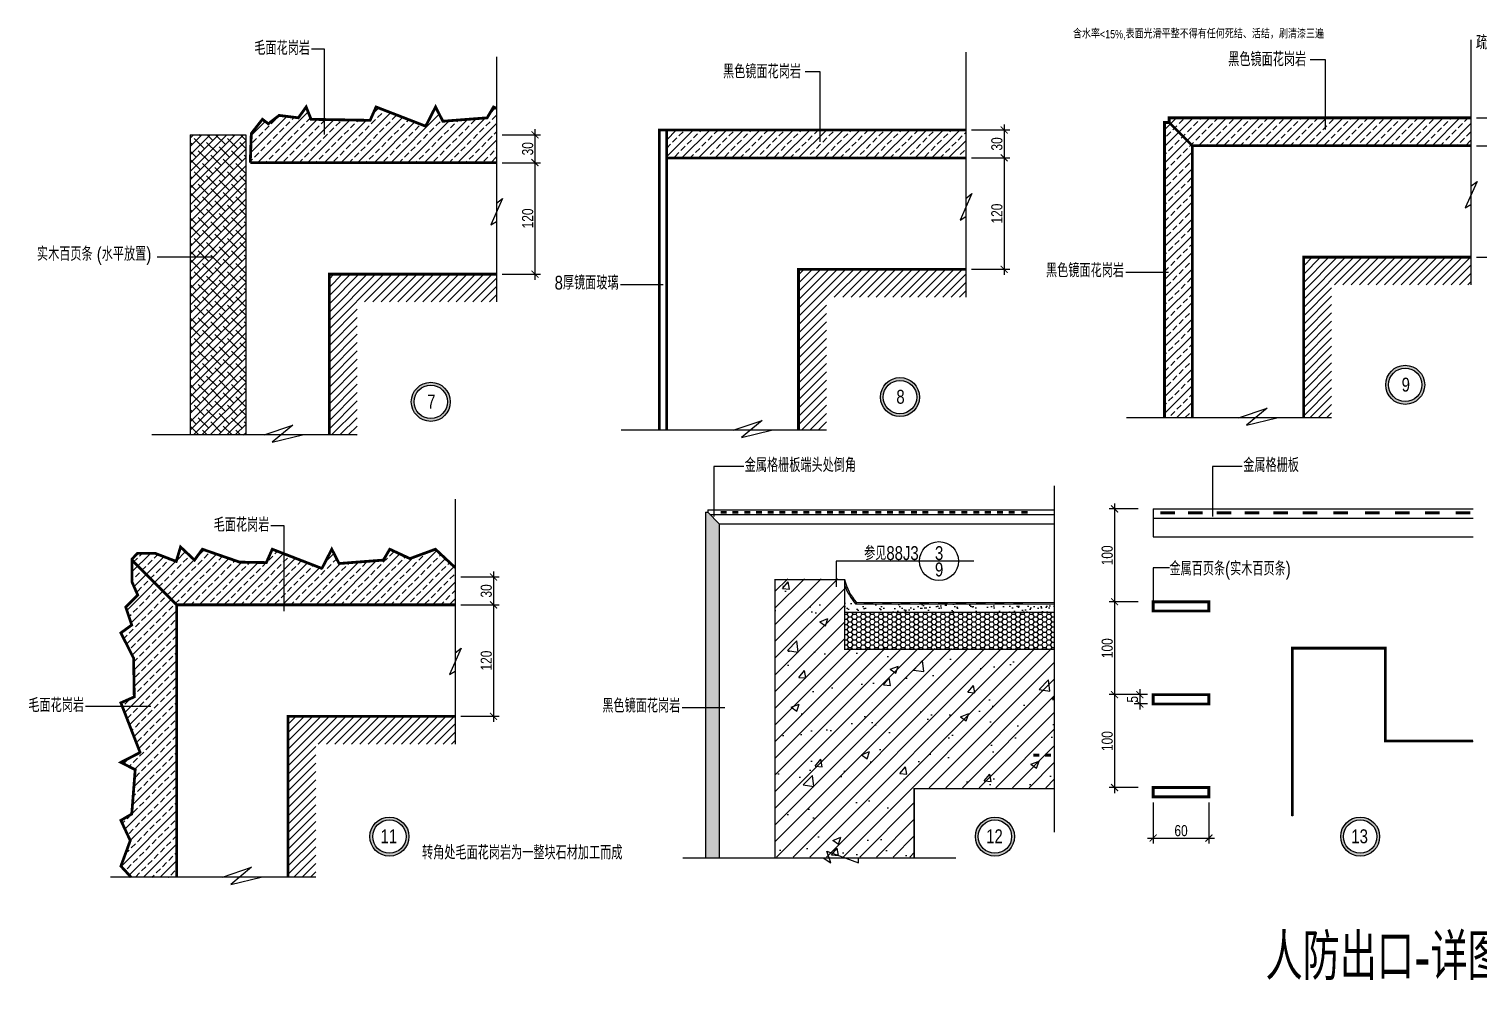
# Model space of a CAD drawing. Extents: x 13851 to 16195, y 22596 to 24292.
# Drawn here: x 13851 to 15413, y 22596 to 23635 of the extents above; entities that cross this region are included whole.
import ezdxf

# ---------------------------------------------------------------- set-up
doc = ezdxf.new("R2010")
doc.units = 0
doc.layers.get('0').update_dxf_attribs({"linetype": 'CONTINUOUS'})
doc.layers.get('DEFPOINTS').update_dxf_attribs({"linetype": 'CONTINUOUS'})
for name, color, linetype in [('LAYER1', 1, 'CONTINUOUS'), ('LAYER2', 2, 'CONTINUOUS'), ('TEXT', 3, 'CONTINUOUS')]:
    doc.layers.add(name, color=color, linetype=linetype)
doc.styles.get("Standard").update_dxf_attribs({"font": 'ros.shx', "width": 0.8, "bigfont": 'hztxt.shx'})
doc.dimstyles.get("Standard").update_dxf_attribs({"dimtxt": 0.18, "dimasz": 0.18, "dimexe": 0.18, "dimexo": 0.0625, "dimgap": 0.09, "dimtad": 0, "dimtih": 1, "dimtoh": 1, "dimdec": 4, "dimzin": 0, "dimtxsty": 'STANDARD', "dimcen": 0.09, "dimazin": 3, "dimtfac": 1, "dimtdec": 4, "dimtofl": 0, "dimtmove": 0, "dimatfit": 3, "dimtolj": 1, "dimtzin": 0})

# ---------------------------------------------------------------- blocks, each defined once
blk = doc.blocks.new('_ARCHTICK')
at = {"color": 0, "linetype": 'BYBLOCK', "const_width": 0.15}
blk.add_lwpolyline([(-0.5, -0.5), (0.5, 0.5)], dxfattribs=at)
blk = doc.blocks.new('*D21')
at = {"color": 0, "linetype": 'BYBLOCK'}
for p, q in [((817, -219.8), (817, -351.8)), ((781.7, -345.8), (823, -345.8))]:
    blk.add_line(p, q, dxfattribs=at)
at = {"layer": 'DEFPOINTS', "color": 0, "linetype": 'BYBLOCK'}
for p in [(775.7, -225.8), (775.7, -345.8), (817, -345.8)]:
    blk.add_point(p, dxfattribs=at)
at = {"color": 0, "linetype": 'BYBLOCK', "xscale": 7.5, "yscale": 7.5, "zscale": 7.5}
for p, rotation in [((817, -225.8), 90), ((817, -345.8), 270)]:
    blk.add_blockref('_ARCHTICK', p, dxfattribs=dict(at, rotation=rotation))
at = {"color": 0, "linetype": 'BYBLOCK', "insert": (809.2, -285.8), "char_height": 12, "attachment_point": 5, "rotation": 90}
blk.add_mtext('\\A1;120', dxfattribs=at)
blk = doc.blocks.new('*D20')
at = {"color": 0, "linetype": 'BYBLOCK'}
for p, q in [((781.7, -195.8), (823, -195.8)), ((817, -189.8), (817, -231.8)), ((781.7, -225.8), (823, -225.8))]:
    blk.add_line(p, q, dxfattribs=at)
at = {"layer": 'DEFPOINTS', "color": 0, "linetype": 'BYBLOCK'}
for p in [(775.7, -195.8), (775.7, -225.8), (817, -225.8)]:
    blk.add_point(p, dxfattribs=at)
at = {"color": 0, "linetype": 'BYBLOCK', "xscale": 7.5, "yscale": 7.5, "zscale": 7.5}
for p, rotation in [((817, -195.8), 90), ((817, -225.8), 270)]:
    blk.add_blockref('_ARCHTICK', p, dxfattribs=dict(at, rotation=rotation))
at = {"color": 0, "linetype": 'BYBLOCK', "insert": (809.2, -210.8), "char_height": 12, "attachment_point": 5, "rotation": 90}
blk.add_mtext('\\A1;30', dxfattribs=at)
blk = doc.blocks.new('*D22')
at = {"color": 0, "linetype": 'BYBLOCK'}
for p, q in [((817, -710.3), (817, -842.3)), ((781.7, -836.3), (823, -836.3))]:
    blk.add_line(p, q, dxfattribs=at)
at = {"layer": 'DEFPOINTS', "color": 0, "linetype": 'BYBLOCK'}
for p in [(775.7, -716.3), (775.7, -836.3), (817, -836.3)]:
    blk.add_point(p, dxfattribs=at)
at = {"color": 0, "linetype": 'BYBLOCK', "xscale": 7.5, "yscale": 7.5, "zscale": 7.5}
for p, rotation in [((817, -716.3), 90), ((817, -836.3), 270)]:
    blk.add_blockref('_ARCHTICK', p, dxfattribs=dict(at, rotation=rotation))
at = {"color": 0, "linetype": 'BYBLOCK', "insert": (809.2, -776.3), "char_height": 12, "attachment_point": 5, "rotation": 90}
blk.add_mtext('\\A1;120', dxfattribs=at)
blk = doc.blocks.new('*D23')
at = {"color": 0, "linetype": 'BYBLOCK'}
for p, q in [((781.7, -686.3), (823, -686.3)), ((817, -680.3), (817, -722.3)), ((781.7, -716.3), (823, -716.3))]:
    blk.add_line(p, q, dxfattribs=at)
at = {"layer": 'DEFPOINTS', "color": 0, "linetype": 'BYBLOCK'}
for p in [(775.7, -686.3), (775.7, -716.3), (817, -716.3)]:
    blk.add_point(p, dxfattribs=at)
at = {"color": 0, "linetype": 'BYBLOCK', "xscale": 7.5, "yscale": 7.5, "zscale": 7.5}
for p, rotation in [((817, -686.3), 90), ((817, -716.3), 270)]:
    blk.add_blockref('_ARCHTICK', p, dxfattribs=dict(at, rotation=rotation))
at = {"color": 0, "linetype": 'BYBLOCK', "insert": (809.2, -701.3), "char_height": 12, "attachment_point": 5, "rotation": 90}
blk.add_mtext('\\A1;30', dxfattribs=at)
blk = doc.blocks.new('*D24')
at = {"color": 0, "linetype": 'BYBLOCK'}
for p, q in [((1450.9, -724.9), (1450.9, -856.9)), ((1415.5, -850.9), (1456.9, -850.9))]:
    blk.add_line(p, q, dxfattribs=at)
at = {"layer": 'DEFPOINTS', "color": 0, "linetype": 'BYBLOCK'}
for p in [(1409.5, -730.9), (1409.5, -850.9), (1450.9, -850.9)]:
    blk.add_point(p, dxfattribs=at)
at = {"color": 0, "linetype": 'BYBLOCK', "xscale": 7.5, "yscale": 7.5, "zscale": 7.5}
for p, rotation in [((1450.9, -730.9), 90), ((1450.9, -850.9), 270)]:
    blk.add_blockref('_ARCHTICK', p, dxfattribs=dict(at, rotation=rotation))
at = {"color": 0, "linetype": 'BYBLOCK', "insert": (1443, -790.9), "char_height": 12, "attachment_point": 5, "rotation": 90}
blk.add_mtext('\\A1;120', dxfattribs=at)
blk = doc.blocks.new('*D25')
at = {"color": 0, "linetype": 'BYBLOCK'}
for p, q in [((1415.5, -700.9), (1456.9, -700.9)), ((1450.9, -694.9), (1450.9, -736.9)), ((1415.5, -730.9), (1456.9, -730.9))]:
    blk.add_line(p, q, dxfattribs=at)
at = {"layer": 'DEFPOINTS', "color": 0, "linetype": 'BYBLOCK'}
for p in [(1409.5, -700.9), (1409.5, -730.9), (1450.9, -730.9)]:
    blk.add_point(p, dxfattribs=at)
at = {"color": 0, "linetype": 'BYBLOCK', "xscale": 7.5, "yscale": 7.5, "zscale": 7.5}
for p, rotation in [((1450.9, -700.9), 90), ((1450.9, -730.9), 270)]:
    blk.add_blockref('_ARCHTICK', p, dxfattribs=dict(at, rotation=rotation))
at = {"color": 0, "linetype": 'BYBLOCK', "insert": (1443, -715.9), "char_height": 12, "attachment_point": 5, "rotation": 90}
blk.add_mtext('\\A1;30', dxfattribs=at)
blk = doc.blocks.new('*D26')
at = {"color": 0, "linetype": 'BYBLOCK'}
for p, q in [((817, -710.3), (817, -842.3)), ((781.7, -836.3), (823, -836.3))]:
    blk.add_line(p, q, dxfattribs=at)
at = {"layer": 'DEFPOINTS', "color": 0, "linetype": 'BYBLOCK'}
for p in [(775.7, -716.3), (775.7, -836.3), (817, -836.3)]:
    blk.add_point(p, dxfattribs=at)
at = {"color": 0, "linetype": 'BYBLOCK', "xscale": 7.5, "yscale": 7.5, "zscale": 7.5}
for p, rotation in [((817, -716.3), 90), ((817, -836.3), 270)]:
    blk.add_blockref('_ARCHTICK', p, dxfattribs=dict(at, rotation=rotation))
at = {"color": 0, "linetype": 'BYBLOCK', "insert": (809.2, -776.3), "char_height": 12, "attachment_point": 5, "rotation": 90}
blk.add_mtext('\\A1;120', dxfattribs=at)
blk = doc.blocks.new('*D27')
at = {"color": 0, "linetype": 'BYBLOCK'}
for p, q in [((781.7, -686.3), (823, -686.3)), ((817, -680.3), (817, -722.3)), ((781.7, -716.3), (823, -716.3))]:
    blk.add_line(p, q, dxfattribs=at)
at = {"layer": 'DEFPOINTS', "color": 0, "linetype": 'BYBLOCK'}
for p in [(775.7, -686.3), (775.7, -716.3), (817, -716.3)]:
    blk.add_point(p, dxfattribs=at)
at = {"color": 0, "linetype": 'BYBLOCK', "xscale": 7.5, "yscale": 7.5, "zscale": 7.5}
for p, rotation in [((817, -686.3), 90), ((817, -716.3), 270)]:
    blk.add_blockref('_ARCHTICK', p, dxfattribs=dict(at, rotation=rotation))
at = {"color": 0, "linetype": 'BYBLOCK', "insert": (809.2, -701.3), "char_height": 12, "attachment_point": 5, "rotation": 90}
blk.add_mtext('\\A1;30', dxfattribs=at)
blk = doc.blocks.new('*D93')
at = {"color": 0, "linetype": 'BYBLOCK'}
for p, q in [((15031.3, 23124.1), (15031.3, 23012.1)), ((15056.7, 23118.1), (15025.3, 23118.1)), ((15056.7, 23018.1), (15025.3, 23018.1))]:
    blk.add_line(p, q, dxfattribs=at)
at = {"layer": 'DEFPOINTS', "color": 0, "linetype": 'BYBLOCK'}
for p in [(15062.7, 23118.1), (15031.3, 23018.1), (15062.7, 23018.1)]:
    blk.add_point(p, dxfattribs=at)
at = {"color": 0, "linetype": 'BYBLOCK', "xscale": 7.5, "yscale": 7.5, "zscale": 7.5}
for p, rotation in [((15031.3, 23118.1), 90), ((15031.3, 23018.1), 270)]:
    blk.add_blockref('_ARCHTICK', p, dxfattribs=dict(at, rotation=rotation))
at = {"color": 0, "linetype": 'BYBLOCK', "insert": (15023.4, 23068.1), "char_height": 12, "attachment_point": 5, "rotation": 90}
blk.add_mtext('\\A1;100', dxfattribs=at)
blk = doc.blocks.new('*D94')
at = {"color": 0, "linetype": 'BYBLOCK'}
for p, q in [((15031.3, 23024.1), (15031.3, 22912.1)), ((15056.7, 22918.1), (15025.3, 22918.1))]:
    blk.add_line(p, q, dxfattribs=at)
at = {"layer": 'DEFPOINTS', "color": 0, "linetype": 'BYBLOCK'}
for p in [(15062.7, 23018.1), (15031.3, 22918.1), (15062.7, 22918.1)]:
    blk.add_point(p, dxfattribs=at)
at = {"color": 0, "linetype": 'BYBLOCK', "xscale": 7.5, "yscale": 7.5, "zscale": 7.5}
for p, rotation in [((15031.3, 23018.1), 90), ((15031.3, 22918.1), 270)]:
    blk.add_blockref('_ARCHTICK', p, dxfattribs=dict(at, rotation=rotation))
at = {"color": 0, "linetype": 'BYBLOCK', "insert": (15023.4, 22968.1), "char_height": 12, "attachment_point": 5, "rotation": 90}
blk.add_mtext('\\A1;100', dxfattribs=at)
blk = doc.blocks.new('*D95')
at = {"color": 0, "linetype": 'BYBLOCK'}
for p, q in [((15031.3, 22924.1), (15031.3, 22812.1)), ((15056.7, 22818.1), (15025.3, 22818.1))]:
    blk.add_line(p, q, dxfattribs=at)
at = {"layer": 'DEFPOINTS', "color": 0, "linetype": 'BYBLOCK'}
for p in [(15062.7, 22918.1), (15031.3, 22818.1), (15062.7, 22818.1)]:
    blk.add_point(p, dxfattribs=at)
at = {"color": 0, "linetype": 'BYBLOCK', "xscale": 7.5, "yscale": 7.5, "zscale": 7.5}
for p, rotation in [((15031.3, 22918.1), 90), ((15031.3, 22818.1), 270)]:
    blk.add_blockref('_ARCHTICK', p, dxfattribs=dict(at, rotation=rotation))
at = {"color": 0, "linetype": 'BYBLOCK', "insert": (15023.4, 22868.1), "char_height": 12, "attachment_point": 5, "rotation": 90}
blk.add_mtext('\\A1;100', dxfattribs=at)
blk = doc.blocks.new('*D96')
at = {"color": 0, "linetype": 'BYBLOCK'}
for p, q in [((15062.7, 22802.1), (15062.7, 22757.7)), ((15122.7, 22802.1), (15122.7, 22757.7)), ((15056.7, 22763.7), (15128.7, 22763.7))]:
    blk.add_line(p, q, dxfattribs=at)
at = {"layer": 'DEFPOINTS', "color": 0, "linetype": 'BYBLOCK'}
for p in [(15062.7, 22808.1), (15122.7, 22808.1), (15122.7, 22763.7)]:
    blk.add_point(p, dxfattribs=at)
at = {"color": 0, "linetype": 'BYBLOCK', "xscale": 7.5, "yscale": 7.5, "zscale": 7.5, "rotation": 180}
blk.add_blockref('_ARCHTICK', (15062.7, 22763.7), dxfattribs=at)
at = {"color": 0, "linetype": 'BYBLOCK', "xscale": 7.5, "yscale": 7.5, "zscale": 7.5}
blk.add_blockref('_ARCHTICK', (15122.7, 22763.7), dxfattribs=at)
at = {"color": 0, "linetype": 'BYBLOCK', "insert": (15092.7, 22771.6), "char_height": 12, "attachment_point": 5}
blk.add_mtext('\\A1;60', dxfattribs=at)
blk = doc.blocks.new('*D99')
at = {"color": 0, "linetype": 'BYBLOCK'}
for p, q in [((15048.3, 22924.1), (15048.3, 22902.1)), ((15056.7, 22918.1), (15042.3, 22918.1)), ((15056.7, 22908.1), (15042.3, 22908.1))]:
    blk.add_line(p, q, dxfattribs=at)
at = {"layer": 'DEFPOINTS', "color": 0, "linetype": 'BYBLOCK'}
for p in [(15048.3, 22908.1), (15062.7, 22918.1), (15062.7, 22908.1)]:
    blk.add_point(p, dxfattribs=at)
at = {"color": 0, "linetype": 'BYBLOCK', "xscale": 7.5, "yscale": 7.5, "zscale": 7.5}
for p, rotation in [((15048.3, 22918.1), 90), ((15048.3, 22908.1), 270)]:
    blk.add_blockref('_ARCHTICK', p, dxfattribs=dict(at, rotation=rotation))
at = {"color": 0, "linetype": 'BYBLOCK', "insert": (15040.4, 22913.1), "char_height": 12, "attachment_point": 5, "rotation": 90}
blk.add_mtext('\\A1;5', dxfattribs=at)

msp = doc.modelspace()

# ---------------------------------------------------------------- hatches: boundary and pattern name
msp.add_hatch(color=256).paths.add_polyline_path([(14595.2, 23102), (14582.7, 23114.5), (14580.2, 23114.5), (14580.2, 22742.4), (14595.2, 22742.4)])
h = msp.add_hatch(color=256)
h.paths.add_polyline_path([(14730.3, 23042), (14730.2, 23042), (14730.2, 23035.2, 0.019759), (14732.5, 23030.2), (14734, 23031.1, -0.051797)])
h.paths.add_polyline_path([(14737.9, 23024.1), (14736.5, 23023.2, 0.032662), (14742, 23015.9), (14742.9, 23017.5, -0.037217)])
at = {"layer": 'LAYER2'}
h = msp.add_hatch(dxfattribs=at)
h.set_pattern_fill('ANSI33', color=256, scale=2, style=0)
h.paths.add_polyline_path([(14355.2, 23549.4), (14352, 23550.9), (14345.1, 23539.2), (14297.4, 23535.5), (14289.5, 23550.9), (14279.3, 23531), (14278.6, 23530.3), (14225.4, 23550.9), (14219, 23536.5), (14155.4, 23537.6), (14150.1, 23550.9), (14141.7, 23539.2), (14121, 23541.8), (14109.3, 23532.8), (14103, 23537.6), (14091, 23522.3), (14089.9, 23490.9), (14355.2, 23490.9)])
h = msp.add_hatch(dxfattribs=at)
h.set_pattern_fill('ANSI33', color=256, scale=2, style=0)
h.set_pattern_definition([(45, (13579.571, 24240.141), (-8.980256, 8.980256), []), (45, (13588.551, 24240.141), (-8.980256, 8.980256), [6.35, -3.175])])
h.paths.add_polyline_path([(15405.1, 23539.2), (15079.9, 23539.2), (15079.9, 23534.2), (15104.9, 23509.2), (15405.1, 23509.2)])
h.paths.add_polyline_path([(15104.9, 23509.2), (15079.9, 23534.2), (15074.9, 23534.2), (15074.9, 23216), (15104.9, 23216)])
h = msp.add_hatch(dxfattribs=at)
h.set_pattern_fill('ANSI38', color=256, scale=2, style=0)
h.paths.add_polyline_path([(14085.1, 23520.9), (14025.1, 23520.9), (14025.1, 23197.7), (14085.1, 23197.7)])
h = msp.add_hatch(dxfattribs=at)
h.set_pattern_fill('ANSI33', color=256, scale=2, style=0)
h.set_pattern_definition([(45, (13579.571, 24226.968), (-8.98026, 8.98026), []), (45, (13588.551, 24226.968), (-8.98026, 8.98026), [6.35, -3.175])])
h.paths.add_polyline_path([(14860.7, 23496), (14860.7, 23526), (14538.6, 23526), (14538.6, 23496)])
h = msp.add_hatch(dxfattribs=at)
h.set_pattern_fill('ANSI31', color=256, scale=2, style=0)
h.set_pattern_definition([(45, (13579.571, 24240.141), (-4.490128, 4.490128), [])])
h.paths.add_polyline_path([(15405.1, 23389.2), (15224.9, 23389.2), (15224.9, 23216), (15254.9, 23216), (15254.9, 23359.2), (15405.1, 23359.2)])
h = msp.add_hatch(dxfattribs=at)
h.set_pattern_fill('ANSI31', color=256, scale=2, style=0)
h.set_pattern_definition([(45, (13579.571, 24226.968), (-4.490128, 4.490128), [])])
h.paths.add_polyline_path([(14860.7, 23376), (14680.6, 23376), (14680.6, 23202.8), (14710.6, 23202.8), (14710.6, 23346), (14860.7, 23346)])
h = msp.add_hatch(dxfattribs=at)
h.set_pattern_fill('ANSI31', color=256, scale=2, style=0)
h.set_pattern_definition([(45, (13579.571, 24207.2564), (-4.490128, 4.490128), [])])
h.paths.add_polyline_path([(14355.2, 23370.9), (14175.1, 23370.9), (14175.1, 23197.7), (14205.1, 23197.7), (14205.1, 23340.9), (14355.2, 23340.9)])
h = msp.add_hatch(dxfattribs=at)
h.set_pattern_fill('ANSI33', color=256, scale=2, style=0)
h.set_pattern_definition([(45, (13508.069, 24248.27), (-8.98026, 8.98026), []), (45, (13517.05, 24248.27), (-8.98026, 8.98026), [6.35, -3.175])])
h.paths.add_polyline_path([(14310.6, 23014.8), (14310.6, 23054.9), (14289.4, 23074.7), (14261.9, 23064.6), (14240.2, 23074.7), (14233.3, 23063), (14185.6, 23059.3), (14177.7, 23074.7), (14167.5, 23054.8), (14166.8, 23054.1), (14125.9, 23069.9), (14125.9, 23014.8)])
h.paths.add_polyline_path([(14125.9, 23014.8), (14125.9, 23069.9), (14113.6, 23074.7), (14107.2, 23060.3), (14078.5, 23060.8), (14038.3, 23074.7), (14029.8, 23063), (14014.8, 23077.1), (14010.1, 23061.6), (13987.6, 23070.2), (13968.3, 23070.2), (13962.5, 23064.1), (13962.4, 23039.6), (13968.6, 23025.4), (13955.7, 23012.5), (13962.2, 22993.1), (13950.5, 22984.6), (13964.2, 22957.4), (13964.9, 22915.7), (13950.5, 22909.3), (13971.1, 22856.1), (13970.4, 22855.4), (13950.5, 22845.2), (13965.9, 22837.3), (13962.2, 22789.6), (13950.5, 22782.7), (13960.6, 22761), (13950.5, 22733.5), (13961.5, 22721.6), (14010.5, 22721.6), (14010.5, 23014.8)])
h = msp.add_hatch(dxfattribs=at)
h.set_pattern_fill('ANSI31', color=256, scale=4, style=0)
h.set_pattern_definition([(45, (13449.724, 24266.216), (-8.980256, 8.980256), [])])
h.paths.add_polyline_path([(14805.2, 22817.9), (14956.4, 22817.9), (14956.4, 22967.9), (14730.2, 22967.9), (14730.2, 23042.9), (14655.2, 23042.9), (14655.2, 22743.3), (14805.2, 22743.3)])
h = msp.add_hatch(dxfattribs=at)
h.set_pattern_fill('AR-CONC', color=256, scale=0.5, style=0)
h.set_pattern_definition([(50, (13449.72, 24266.216), (91.0923, -7.9695), [9.525, -104.775]), (355, (13449.72, 24266.22), (-17.6214, 95.5283), [7.62, -83.82]), (100.451, (13457.315, 24265.55), (73.4713, 87.5583), [8.095, -89.045]), (46.184, (13449.72, 24291.62), (135.5395, -21.021), [14.2875, -157.1625]), (96.6356, (13461.02, 24289.86), (118.702, 123.713), [12.1425, -133.5675]), (351.184, (13449.72, 24291.62), (118.702, 123.713), [11.43, -125.73]), (21, (13462.42, 24285.266), (75.8074, -51.1328), [9.525, -104.775]), (326, (13462.42, 24285.27), (30.901, 92.094), [7.62, -83.82]), (71.4514, (13468.74, 24281.005), (106.7082, 40.9614), [8.095, -89.045]), (37.5, (13449.724, 24266.216), (1.5443, 42.2775), [0, -82.804, 0, -85.09, 0, -84.1375]), (7.5, (13449.724, 24266.216), (33.4098, 50.0903), [0, -48.514, 0, -80.899, 0, -32.0675]), (327.5, (13421.403, 24266.216), (67.7953, -2.86437), [0, -31.75, 0, -99.06, 0, -131.445]), (317.5, (13408.7, 24266.216), (74.0646, 12.7132), [0, -41.275, 0, -65.786, 0, -93.345])])
h.paths.add_polyline_path([(14730.2, 22967), (14730.2, 23042), (14655.2, 23042), (14655.2, 22742.4), (14805.2, 22742.4), (14805.2, 22817), (14956.4, 22817), (14956.4, 22967)])
h = msp.add_hatch(dxfattribs=at)
h.set_pattern_fill('AR-SAND', color=256, scale=0.25, style=0)
h.set_pattern_definition([(37.5, (13520.211, 23169.772), (-0.40001, 12.23533), [0, -9.652, 0, -10.795, 0, -10.31875]), (7.5, (13520.21, 23169.772), (11.23808, 17.92063), [0, -5.207, 0, -8.6995, 0, -3.33375]), (327.5, (13512.4, 23169.772), (19.77481, 0.03593), [0, -3.175, 0, -11.43, 0, -14.9225]), (317.5, (13512.4, 23169.772), (19.08891, 5.57323), [0, -1.5875, 0, -7.493, 0, -8.5725])])
h.paths.add_polyline_path([(14730.2, 23017), (14730.2, 23007), (14956.4, 23007), (14956.4, 23017)])
h = msp.add_hatch(dxfattribs=at)
h.set_pattern_fill('HONEY', color=256, style=0)
h.set_pattern_definition([(0, (13520.2107, 23169.7724), (4.7625, 2.74963), [3.175, -6.35]), (120, (13520.2107, 23169.7724), (-4.7624994, 2.749631), [3.175, -6.35]), (60, (13520.2107, 23169.7724), (6e-07, 5.499261), [-6.35, 3.175])])
h.paths.add_polyline_path([(14956.4, 23007), (14730.2, 23007), (14730.2, 22967), (14956.4, 22967)])
h = msp.add_hatch(dxfattribs=at)
h.set_pattern_fill('ANSI31', color=256, scale=2, style=0)
h.set_pattern_definition([(45, (13508.069, 24248.27), (-4.490128, 4.490128), [])])
h.paths.add_polyline_path([(14310.6, 22894.8), (14130.5, 22894.8), (14130.5, 22721.6), (14160.5, 22721.6), (14160.5, 22864.8), (14310.6, 22864.8)])
at = {"layer": 'TEXT'}
h = msp.add_hatch(color=256, dxfattribs=at)
h.paths.add_polyline_path([(15313.2, 23251.7, 1), (15355.2, 23251.7, 1)])
h.paths.add_polyline_path([(15352.2, 23251.7, -1), (15316.2, 23251.7, -1)], flags=16)
h.paths.add_polyline_path([(15326.6, 23240.7), (15341.5, 23240.7), (15341.5, 23263.2), (15326.6, 23263.2)], flags=8)
h = msp.add_hatch(color=256, dxfattribs=at)
h.paths.add_polyline_path([(14263.4, 23233.4, 1), (14305.4, 23233.4, 1)])
h.paths.add_polyline_path([(14302.4, 23233.4, -1), (14266.4, 23233.4, -1)], flags=16)
h.paths.add_polyline_path([(14276.8, 23222.4), (14292.3, 23222.4), (14292.3, 23244.9), (14276.8, 23244.9)], flags=8)
h = msp.add_hatch(color=256, dxfattribs=at)
h.paths.add_polyline_path([(14768.9, 23238.5, 1), (14810.9, 23238.5, 1)])
h.paths.add_polyline_path([(14807.9, 23238.5, -1), (14771.9, 23238.5, -1)], flags=16)
h.paths.add_polyline_path([(14782.3, 23227.5), (14797.8, 23227.5), (14797.8, 23250), (14782.3, 23250)], flags=8)
h = msp.add_hatch(color=256, dxfattribs=at)
h.paths.add_polyline_path([(14218.8, 22765.3, 1), (14260.8, 22765.3, 1)])
h.paths.add_polyline_path([(14257.8, 22765.3, -1), (14221.8, 22765.3, -1)], flags=16)
h.paths.add_polyline_path([(14226.6, 22754.4), (14246.1, 22754.4), (14246.1, 22776.9), (14226.6, 22776.9)], flags=8)
h = msp.add_hatch(color=256, dxfattribs=at)
h.paths.add_polyline_path([(14871.2, 22765.3, 1), (14913.2, 22765.3, 1)])
h.paths.add_polyline_path([(14910.2, 22765.3, -1), (14874.2, 22765.3, -1)], flags=16)
h.paths.add_polyline_path([(14879, 22754.4), (14903.7, 22754.4), (14903.7, 22776.9), (14879, 22776.9)], flags=8)
h = msp.add_hatch(color=256, dxfattribs=at)
h.paths.add_polyline_path([(15264.7, 22765.3, 1), (15306.7, 22765.3, 1)])
h.paths.add_polyline_path([(15303.7, 22765.3, -1), (15267.7, 22765.3, -1)], flags=16)
h.paths.add_polyline_path([(15272.5, 22754.4), (15297.1, 22754.4), (15297.1, 22776.9), (15272.5, 22776.9)], flags=8)

# ---------------------------------------------------------------- linework, layer by layer
for p, q in [((15074.9, 23534.2), (15074.9, 23216)), ((15074.9, 23534.2), (15079.9, 23534.2)), ((15079.9, 23539.2), (15405.1, 23539.2)), ((15079.9, 23539.2), (15079.9, 23534.2)), ((14025.1, 23520.9), (14025.1, 23197.7)), ((14025.1, 23520.9), (14085.1, 23520.9)), ((14085.1, 23520.9), (14085.1, 23197.7)), ((14538.6, 23526), (14538.6, 23202.8)), ((15104.9, 23509.2), (15405.1, 23509.2)), ((15104.9, 23509.2), (15104.9, 23216)), ((15224.9, 23389.2), (15224.9, 23216)), ((15224.9, 23389.2), (15405.1, 23389.2)), ((14680.6, 23376), (14860.7, 23376)), ((14680.6, 23376), (14680.6, 23202.8)), ((14175.1, 23370.9), (14175.1, 23197.7)), ((14175.1, 23370.9), (14355.2, 23370.9)), ((14580.2, 23114.5), (14580.2, 22742.4)), ((14580.2, 23114.5), (14582.7, 23114.5)), ((14582.7, 23117), (14956.4, 23117)), ((14582.7, 23117), (14582.7, 23114.5)), ((14582.7, 23114.5), (14595.2, 23102)), ((14585.2, 23112), (14956.4, 23112)), ((15062.7, 23118.1), (15062.7, 23088.1)), ((14595.2, 23102), (14595.2, 22742.4)), ((14595.2, 23102), (14956.4, 23102)), ((14655.2, 23042), (14655.2, 22742.4)), ((14655.2, 23042), (14730.2, 23042)), ((14730.2, 23042), (14730.2, 22967)), ((14742.9, 23017.5), (14742, 23015.9)), ((14742, 23015.9), (14956.4, 23015.9)), ((14742.9, 23017.5), (14956.4, 23017.6)), ((15062.7, 23018.1), (15062.7, 23008.1)), ((15122.7, 23018.1), (15122.7, 23008.1)), ((14730.2, 23006.8), (14956.4, 23006.8)), ((15312.7, 22868.1), (15312.7, 22968.1)), ((15062.7, 22918.1), (15062.7, 22908.1)), ((15122.7, 22918.1), (15122.7, 22908.1)), ((14130.5, 22894.8), (14130.5, 22721.6)), ((15312.7, 22868.1), (15407.4, 22868.1)), ((14805.2, 22817), (14805.2, 22742.4)), ((15062.7, 22818.1), (15062.7, 22808.1)), ((15122.7, 22818.1), (15122.7, 22808.1))]:
    msp.add_line(p, q)
for points, const_width in [([(14355.2, 23549.4), (14352, 23550.9), (14345.1, 23539.2), (14297.4, 23535.5), (14289.5, 23550.9), (14279.3, 23531), (14278.6, 23530.3), (14225.4, 23550.9), (14219, 23536.5), (14155.4, 23537.6), (14150.1, 23550.9), (14141.7, 23539.2), (14121, 23541.8), (14109.3, 23532.8), (14103, 23537.6), (14091, 23522.3), (14089.9, 23490.9)], 3), ([(14530.6, 23202.8), (14530.6, 23526), (14860.7, 23526)], 3), ([(14538.6, 23526), (14538.6, 23202.8)], 3), ([(15405.1, 23539.2), (15079.9, 23539.2), (15079.9, 23534.2), (15074.9, 23534.2), (15074.9, 23216)], 3), ([(15079.9, 23534.2), (15104.9, 23509.2)], 3), ([(14538.6, 23496), (14860.7, 23496)], 3), ([(15405.1, 23509.2), (15104.9, 23509.2), (15104.9, 23216)], 3), ([(14089.9, 23490.9), (14355.2, 23490.9)], 3), ([(15405.1, 23389.2), (15224.9, 23389.2), (15224.9, 23216)], 3), ([(14355.2, 23370.9), (14175.1, 23370.9), (14175.1, 23197.7)], 3), ([(14860.7, 23376), (14680.6, 23376), (14680.6, 23202.8)], 3), ([(14596.6, 23114.4), (14603.1, 23114.4)], 3), ([(14609.1, 23114.4), (14615.6, 23114.4)], 3), ([(14622.3, 23114.4), (14628.8, 23114.4)], 3), ([(14634.8, 23114.4), (14641.3, 23114.4)], 3), ([(14647.4, 23114.4), (14653.9, 23114.4)], 3), ([(14660, 23114.4), (14666.5, 23114.4)], 3), ([(14673.1, 23114.4), (14679.6, 23114.4)], 3), ([(14685.6, 23114.4), (14692.1, 23114.4)], 3), ([(14698.6, 23114.4), (14705.1, 23114.4)], 3), ([(14711.3, 23114.4), (14717.8, 23114.4)], 3), ([(14723.8, 23114.4), (14730.3, 23114.4)], 3), ([(14737, 23114.4), (14743.5, 23114.4)], 3), ([(14749.5, 23114.4), (14756, 23114.4)], 3), ([(14763.3, 23114.4), (14769.8, 23114.4)], 3), ([(14776, 23114.4), (14782.5, 23114.4)], 3), ([(14788.5, 23114.4), (14795, 23114.4)], 3), ([(14801.6, 23114.4), (14808.1, 23114.4)], 3), ([(14814.1, 23114.4), (14820.6, 23114.4)], 3), ([(14830.6, 23114.4), (14837.1, 23114.4)], 3), ([(14843.1, 23114.4), (14849.6, 23114.4)], 3), ([(14856.1, 23114.4), (14862.6, 23114.4)], 3), ([(14868.8, 23114.4), (14875.3, 23114.4)], 3), ([(14881.3, 23114.4), (14887.8, 23114.4)], 3), ([(14894.5, 23114.4), (14901, 23114.4)], 3), ([(14907, 23114.4), (14913.5, 23114.4)], 3), ([(14920.8, 23114.4), (14927.3, 23114.4)], 3), ([(15070.5, 23113.9), (15086.3, 23113.9)], 3), ([(15100.1, 23113.9), (15115.9, 23113.9)], 3), ([(15131, 23113.9), (15146.8, 23113.9)], 3), ([(15161.2, 23113.9), (15177, 23113.9)], 3), ([(15192.1, 23113.9), (15207.9, 23113.9)], 3), ([(15223.7, 23113.9), (15239.5, 23113.9)], 3), ([(15256.7, 23113.9), (15272.5, 23113.9)], 3), ([(15291, 23113.9), (15306.8, 23113.9)], 3), ([(15323.3, 23113.9), (15339.1, 23113.9)], 3), ([(15355.6, 23113.9), (15371.4, 23113.9)], 3), ([(15388.6, 23113.9), (15404.4, 23113.9)], 3), ([(14310.6, 23054.9), (14289.4, 23074.7), (14261.9, 23064.6), (14240.2, 23074.7), (14233.3, 23063), (14185.6, 23059.3), (14177.7, 23074.7), (14167.5, 23054.8), (14166.8, 23054.1), (14113.6, 23074.7), (14107.2, 23060.3), (14078.5, 23060.8), (14038.3, 23074.7), (14029.8, 23063), (14014.8, 23077.1), (14010.1, 23061.6), (13987.6, 23070.2), (13968.3, 23070.2), (13962.5, 23064.1)], 3), ([(13961.5, 22721.6), (13950.5, 22733.5), (13960.6, 22761), (13950.5, 22782.7), (13962.2, 22789.6), (13965.9, 22837.3), (13950.5, 22845.2), (13970.4, 22855.4), (13971.1, 22856.1), (13950.5, 22909.3), (13964.9, 22915.7), (13964.2, 22957.4), (13950.5, 22984.6), (13962.2, 22993.1), (13955.7, 23012.5), (13968.6, 23025.4), (13962.4, 23039.6), (13962.5, 23064.1), (13968.3, 23070.2)], 3), ([(14010.5, 23014.8), (13962.5, 23062.8)], 3), ([(14956.4, 22967), (14730.2, 22967), (14730.2, 23042), (14655.2, 23042), (14655.2, 22742.4)], 1.5), ([(14010.5, 23014.8), (14310.6, 23014.8)], 3), ([(14010.5, 23014.8), (14010.5, 22721.6)], 3), ([(14761.1, 23016.7), (14750.6, 23016.7)], 1.5), ([(14781.1, 23016.7), (14770.7, 23016.7)], 1.5), ([(14801.2, 23016.7), (14790.8, 23016.7)], 1.5), ([(14821.3, 23016.7), (14810.9, 23016.7)], 1.5), ([(14841.4, 23016.7), (14831, 23016.7)], 1.5), ([(14861.5, 23016.7), (14851, 23016.7)], 1.5), ([(14882.2, 23016.7), (14871.8, 23016.7)], 1.5), ([(14902.3, 23016.7), (14891.9, 23016.7)], 1.5), ([(14922.4, 23016.7), (14912, 23016.7)], 1.5), ([(15407.4, 22868.1), (15312.7, 22868.1), (15312.7, 22968.1), (15212.7, 22968.1), (15212.7, 22787.3)], 3), ([(14310.6, 22894.8), (14130.5, 22894.8), (14130.5, 22721.6)], 3), ([(14933.4, 22853), (14939.9, 22853)], 3), ([(14946, 22853), (14952.5, 22853)], 3), ([(14956.4, 22817), (14805.2, 22817), (14805.2, 22742.4)], 1.5)]:
    msp.add_lwpolyline(points, dxfattribs=dict(const_width=const_width))
for points in [[(15062.7, 23118.1), (15407.4, 23118.1)], [(15062.7, 23108.1), (15407.4, 23108.1)], [(15062.7, 23088.1), (15407.4, 23088.1)], [(15062.7, 23018.1), (15122.7, 23018.1)], [(15062.7, 23008.1), (15122.7, 23008.1)], [(15212.7, 22787.3), (15212.7, 22968.1), (15312.7, 22968.1)], [(15062.7, 22918.1), (15122.7, 22918.1)], [(15062.7, 22908.1), (15122.7, 22908.1)], [(15062.7, 22818.1), (15122.7, 22818.1)], [(15062.7, 22808.1), (15122.7, 22808.1)]]:
    msp.add_lwpolyline(points)
at = {"const_width": 3}
for points in [[(15122.7, 23018.1), (15062.7, 23018.1), (15062.7, 23008.1), (15122.7, 23008.1)], [(15122.7, 22918.1), (15062.7, 22918.1), (15062.7, 22908.1), (15122.7, 22908.1)], [(15122.7, 22818.1), (15062.7, 22818.1), (15062.7, 22808.1), (15122.7, 22808.1)]]:
    msp.add_lwpolyline(points, close=True, dxfattribs=at)
for centre, radius, start, end in [((14784.6, 23054.6), 55.8, 193.0358, 221.6592), ((14795.5, 23061.6), 70.3, 202.0054, 220.5585)]:
    msp.add_arc(centre, radius, start, end)
at = {"layer": 'LAYER1'}
for p, q in [((15405.1, 23623), (15405.1, 23359.2)), ((14860.7, 23609.9), (14860.7, 23346)), ((14355.2, 23604.8), (14355.2, 23340.9)), ((15411.6, 23470.8), (15398.9, 23442.3)), ((15405.1, 23465.5), (15411.6, 23470.8)), ((14361.8, 23452.5), (14349.1, 23424)), ((14355.2, 23447.3), (14361.8, 23452.5)), ((14867.3, 23457.6), (14854.6, 23429.1)), ((14860.7, 23452.4), (14867.3, 23457.6)), ((15398.9, 23442.3), (15405.1, 23446)), ((14349.1, 23424), (14355.2, 23427.7)), ((14854.6, 23429.1), (14860.7, 23432.8)), ((15254.9, 23216), (15033.8, 23216)), ((15154.5, 23216), (15185.6, 23226.6)), ((15185.6, 23226.6), (15163.3, 23208.2)), ((15163.3, 23208.2), (15196, 23216)), ((14104.7, 23197.7), (14135.8, 23208.3)), ((14135.8, 23208.3), (14113.5, 23190)), ((14710.6, 23202.8), (14489.5, 23202.8)), ((14610.2, 23202.8), (14641.3, 23213.4)), ((14641.3, 23213.4), (14619, 23195.1)), ((14619, 23195.1), (14651.6, 23202.8)), ((14205.1, 23197.7), (13984, 23197.7)), ((14113.5, 23190), (14146.1, 23197.7)), ((14956.4, 22770.2), (14956.4, 23143)), ((14310.6, 23128.6), (14310.6, 22864.8)), ((14317.2, 22968.3), (14304.5, 22939.8)), ((14310.6, 22963.1), (14317.2, 22968.3)), ((14304.5, 22939.8), (14310.6, 22943.5)), ((14715.4, 22737.1), (14711, 22749.5)), ((14711, 22749.5), (14745.1, 22737.1)), ((14060.1, 22721.6), (14091.2, 22732.2)), ((14091.2, 22732.2), (14068.9, 22713.8)), ((14555.9, 22742.4), (14850, 22742.4)), ((14707.2, 22742.4), (14715.4, 22737.1)), ((14745.1, 22737.1), (14745.1, 22742.4)), ((14160.5, 22721.6), (13939.4, 22721.6)), ((14068.9, 22713.8), (14101.6, 22721.6))]:
    msp.add_line(p, q, dxfattribs=at)
at = {"layer": 'TEXT'}
for p, q in [((14155.8, 23613.4), (14169.6, 23613.4)), ((14169.6, 23613.4), (14169.6, 23521.3)), ((15231.9, 23602.1), (15248.1, 23602.1)), ((15248.1, 23602.1), (15248.1, 23526.6)), ((14687.6, 23589), (14703.7, 23589)), ((14703.7, 23589), (14703.7, 23513.4)), ((13989.5, 23389.7), (14048.4, 23389.7)), ((15033.3, 23373), (15079.1, 23373)), ((14488.9, 23359.9), (14534.8, 23359.9)), ((14621.6, 23163.7), (14589.4, 23163.7)), ((14589.4, 23163.7), (14589.4, 23109.8)), ((15126.5, 23163.7), (15126.5, 23109.8)), ((15158.7, 23163.7), (15126.5, 23163.7)), ((14112.1, 23100.1), (14125.9, 23100.1)), ((14125.9, 23100.1), (14125.9, 23008)), ((14869.4, 23061.9), (14721.3, 23061.9)), ((14721.3, 23061.9), (14721.3, 23034.2)), ((15080.3, 23054.6), (15062.8, 23054.6)), ((15062.8, 23054.6), (15062.8, 23015.4)), ((13912.3, 22905.8), (13982.9, 22905.8)), ((14555.3, 22904.3), (14601.1, 22904.3))]:
    msp.add_line(p, q, dxfattribs=at)
for centre, radius in [((15334.2, 23251.7), 21), ((15334.2, 23251.7), 18), ((14284.4, 23233.4), 21), ((14284.4, 23233.4), 18), ((14789.9, 23238.5), 21), ((14789.9, 23238.5), 18), ((14831.9, 23061.9), 21), ((14239.8, 22765.3), 21), ((14239.8, 22765.3), 18), ((14892.2, 22765.3), 21), ((14892.2, 22765.3), 18), ((15285.7, 22765.3), 21), ((15285.7, 22765.3), 18)]:
    msp.add_circle(centre, radius, dxfattribs=at)

# ---------------------------------------------------------------- texts
at = {"layer": 'LAYER2', "width": 0.8}
msp.add_text('人防出口-详图(一)', height=50, dxfattribs=at).set_placement((15183.7, 22610.8))
at = {"layer": 'TEXT', "width": 0.8}
for s, height, p in [('毛面花岗岩', 15, (14094.2, 23606.9)), ('含水率<15%,表面光滑平整不得有任何死结、活结，刷清漆三遍', 9, (14976.2, 23624.8)), ('疏散门外包金属板,扇高1900', 15, (15410.5, 23612.8)), ('黑色镜面花岗岩', 15, (15143.5, 23594.8)), ('黑色镜面花岗岩', 15, (14599.2, 23581.6)), ('实木百页条 (水平放置)', 15, (13860.1, 23385.2)), ('黑色镜面花岗岩', 15, (14947.2, 23367.5)), ('8厚镜面玻璃', 15, (14417.8, 23354.2)), ('8', 15, (14786, 23231.3)), ('9', 15, (15330.4, 23244.4)), ('7', 15, (14280.5, 23226.2)), ('金属格栅板端头处倒角', 15, (14622.6, 23157.8)), ('金属格栅板', 15, (15159.7, 23157.8)), ('毛面花岗岩', 15, (14050.5, 23093.5)), ('参见88J3', 15, (14751.2, 23063)), ('3', 15, (14827.6, 23063)), ('9', 15, (14827.6, 23045.4)), ('金属百页条(实木百页条)', 15, (15080.2, 23046.4)), ('毛面花岗岩', 15, (13850.8, 22899.3)), ('黑色镜面花岗岩', 15, (14469.2, 22898.8)), ('11', 15, (14230.3, 22758.1)), ('12', 15, (14882.8, 22758.1)), ('13', 15, (15276.2, 22758.1)), ('转角处毛面花岗岩为一整块石材加工而成', 15, (14274.9, 22740.6))]:
    msp.add_text(s, height=height, dxfattribs=at).set_placement(p)

# ---------------------------------------------------------------- dimensions: what is measured, and where the dimension line sits
at = {"layer": 'TEXT'}
for base, p1, p2, override, picture, middle, set_off in [((15446.4, 23509.2), (15405.1, 23539.2), (15405.1, 23509.2), {"dimscale": 3, "dimtxt": 4, "dimasz": 2.5, "dimexe": 2, "dimexo": 2, "dimgap": 0.625, "dimtad": 1, "dimtih": 0, "dimtoh": 0, "dimdec": 0, "dimzin": 8, "dimblk1": 'ARCHTICK', "dimblk2": 'ARCHTICK', "dimsah": 1, "dimcen": 2.5, "dimdle": 2, "dimtdec": 0, "dimtofl": 1}, '*D25', (15438.6, 23524.2), (13995.6, 24240.1)), ((14902.1, 23496), (14860.7, 23526), (14860.7, 23496), {"dimscale": 3, "dimtxt": 4, "dimasz": 2.5, "dimexe": 2, "dimexo": 2, "dimgap": 0.625, "dimtad": 1, "dimtih": 0, "dimtoh": 0, "dimdec": 0, "dimzin": 8, "dimblk1": 'ARCHTICK', "dimblk2": 'ARCHTICK', "dimsah": 1, "dimcen": 2.5, "dimdle": 2, "dimtdec": 0, "dimtofl": 1}, '*D23', (14894.2, 23511), (14085.1, 24212.4)), ((14396.6, 23490.9), (14355.2, 23520.9), (14355.2, 23490.9), {"dimscale": 3, "dimtxt": 4, "dimasz": 2.5, "dimexe": 2, "dimexo": 2, "dimgap": 0.625, "dimtad": 1, "dimtih": 0, "dimtoh": 0, "dimdec": 0, "dimzin": 8, "dimblk1": 'ARCHTICK', "dimblk2": 'ARCHTICK', "dimsah": 1, "dimcen": 2.5, "dimdle": 2, "dimtdec": 0, "dimtofl": 1}, '*D20', (14388.7, 23505.9), (13579.6, 23716.7)), ((15446.4, 23389.2), (15405.1, 23509.2), (15405.1, 23389.2), {"dimscale": 3, "dimtxt": 4, "dimasz": 2.5, "dimexe": 2, "dimexo": 2, "dimgap": 0.625, "dimtad": 1, "dimtih": 0, "dimtoh": 0, "dimdec": 0, "dimzin": 8, "dimblk1": 'ARCHTICK', "dimblk2": 'ARCHTICK', "dimsah": 1, "dimcen": 2.5, "dimdle": 2, "dimse1": 1, "dimtdec": 0, "dimtofl": 1}, '*D24', (15438.6, 23449.2), (13995.6, 24240.1)), ((14396.6, 23370.9), (14355.2, 23490.9), (14355.2, 23370.9), {"dimscale": 3, "dimtxt": 4, "dimasz": 2.5, "dimexe": 2, "dimexo": 2, "dimgap": 0.625, "dimtad": 1, "dimtih": 0, "dimtoh": 0, "dimdec": 0, "dimzin": 8, "dimblk1": 'ARCHTICK', "dimblk2": 'ARCHTICK', "dimsah": 1, "dimcen": 2.5, "dimdle": 2, "dimse1": 1, "dimtdec": 0, "dimtofl": 1}, '*D21', (14388.7, 23430.9), (13579.6, 23716.7)), ((14902.1, 23376), (14860.7, 23496), (14860.7, 23376), {"dimscale": 3, "dimtxt": 4, "dimasz": 2.5, "dimexe": 2, "dimexo": 2, "dimgap": 0.625, "dimtad": 1, "dimtih": 0, "dimtoh": 0, "dimdec": 0, "dimzin": 8, "dimblk1": 'ARCHTICK', "dimblk2": 'ARCHTICK', "dimsah": 1, "dimcen": 2.5, "dimdle": 2, "dimse1": 1, "dimtdec": 0, "dimtofl": 1}, '*D22', (14894.2, 23436), (14085.1, 24212.4)), ((15021.1, 23018.1), (15052.5, 23118.1), (15052.5, 23018.1), {"dimscale": 3, "dimtxt": 4, "dimasz": 2.5, "dimexe": 2, "dimexo": 2, "dimgap": 0.625, "dimtad": 1, "dimtih": 0, "dimtoh": 0, "dimdec": 0, "dimzin": 8, "dimblk1": 'ARCHTICK', "dimblk2": 'ARCHTICK', "dimsah": 1, "dimcen": 2.5, "dimdle": 2, "dimtdec": 0, "dimtofl": 1}, '*D93', (15013.3, 23068.1), (-10.2, 0)), ((14352, 23014.8), (14310.6, 23044.8), (14310.6, 23014.8), {"dimscale": 3, "dimtxt": 4, "dimasz": 2.5, "dimexe": 2, "dimexo": 2, "dimgap": 0.625, "dimtad": 1, "dimtih": 0, "dimtoh": 0, "dimdec": 0, "dimzin": 8, "dimblk1": 'ARCHTICK', "dimblk2": 'ARCHTICK', "dimsah": 1, "dimcen": 2.5, "dimdle": 2, "dimtdec": 0, "dimtofl": 1}, '*D27', (14344.1, 23029.8), (13535, 23731.1)), ((14352, 22894.8), (14310.6, 23014.8), (14310.6, 22894.8), {"dimscale": 3, "dimtxt": 4, "dimasz": 2.5, "dimexe": 2, "dimexo": 2, "dimgap": 0.625, "dimtad": 1, "dimtih": 0, "dimtoh": 0, "dimdec": 0, "dimzin": 8, "dimblk1": 'ARCHTICK', "dimblk2": 'ARCHTICK', "dimsah": 1, "dimcen": 2.5, "dimdle": 2, "dimse1": 1, "dimtdec": 0, "dimtofl": 1}, '*D26', (14344.1, 22954.8), (13535, 23731.1)), ((15021.1, 22918.1), (15052.5, 23018.1), (15052.5, 22918.1), {"dimscale": 3, "dimtxt": 4, "dimasz": 2.5, "dimexe": 2, "dimexo": 2, "dimgap": 0.625, "dimtad": 1, "dimtih": 0, "dimtoh": 0, "dimdec": 0, "dimzin": 8, "dimblk1": 'ARCHTICK', "dimblk2": 'ARCHTICK', "dimsah": 1, "dimcen": 2.5, "dimdle": 2, "dimse1": 1, "dimtdec": 0, "dimtofl": 1}, '*D94', (15013.3, 22968.1), (-10.2, 0)), ((15021.1, 22818.1), (15052.5, 22918.1), (15052.5, 22818.1), {"dimscale": 3, "dimtxt": 4, "dimasz": 2.5, "dimexe": 2, "dimexo": 2, "dimgap": 0.625, "dimtad": 1, "dimtih": 0, "dimtoh": 0, "dimdec": 0, "dimzin": 8, "dimblk1": 'ARCHTICK', "dimblk2": 'ARCHTICK', "dimsah": 1, "dimcen": 2.5, "dimdle": 2, "dimse1": 1, "dimtdec": 0, "dimtofl": 1}, '*D95', (15013.3, 22868.1), (-10.2, 0))]:
    dim = msp.add_linear_dim(base=base, p1=p1, p2=p2, angle=90, dimstyle='STANDARD', override=override, dxfattribs=at)
    dim.commit()
    dim.dimension.update_dxf_attribs({"geometry": picture, "text_midpoint": middle, "insert": set_off})
dim = msp.add_linear_dim(base=(15048.3, 22908.1), p1=(15062.7, 22918.1), p2=(15062.7, 22908.1), angle=90, text='5', dimstyle='STANDARD', override={"dimscale": 3, "dimtxt": 4, "dimasz": 2.5, "dimexe": 2, "dimexo": 2, "dimgap": 0.625, "dimtad": 1, "dimtih": 0, "dimtoh": 0, "dimdec": 0, "dimzin": 8, "dimblk1": 'ARCHTICK', "dimblk2": 'ARCHTICK', "dimsah": 1, "dimcen": 2.5, "dimdle": 2, "dimtdec": 0, "dimtofl": 1}, dxfattribs=at)
dim.commit()
dim.dimension.update_dxf_attribs({"geometry": '*D99', "text_midpoint": (15040.4, 22913.1)})
dim = msp.add_linear_dim(base=(15122.7, 22763.7), p1=(15062.7, 22808.1), p2=(15122.7, 22808.1), dimstyle='STANDARD', override={"dimscale": 3, "dimtxt": 4, "dimasz": 2.5, "dimexe": 2, "dimexo": 2, "dimgap": 0.625, "dimtad": 1, "dimtih": 0, "dimtoh": 0, "dimdec": 0, "dimzin": 8, "dimblk1": 'ARCHTICK', "dimblk2": 'ARCHTICK', "dimsah": 1, "dimcen": 2.5, "dimdle": 2, "dimtdec": 0, "dimtofl": 1}, dxfattribs=at)
dim.commit()
dim.dimension.update_dxf_attribs({"geometry": '*D96', "text_midpoint": (15092.7, 22771.6)})

doc.saveas('drawing.dxf')
